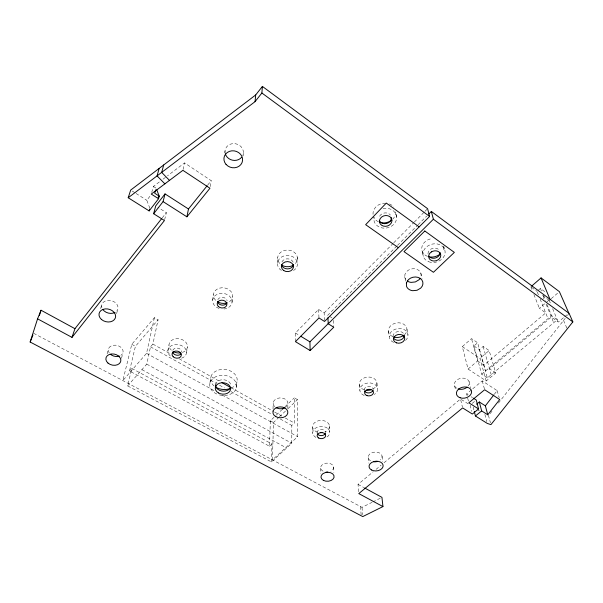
<?xml version="1.0" encoding="UTF-8"?>
<svg xmlns="http://www.w3.org/2000/svg" width="603" height="603" viewBox="0 0 603 603"><rect width="100%" height="100%" fill="white"/><g stroke="black" fill="none" stroke-linecap="round" stroke-linejoin="round"><path stroke-width="0.45" stroke-dasharray="3.02 2.26" d="M271.471 461.943L271.976 443.981L131.786 368.41L127.632 385.912L271.471 461.943L291.777 443.265L291.814 425.424L294.347 423.05L294.309 397.829L297.46 399.638L297.671 436.67L272.458 459.885L273.468 422.522L278.797 417.442M287.819 408.585L287.857 404.093M277.531 262.735L277.681 257.3M273.031 408.947L273.212 402.653M154.398 317.683L146.544 353.343L122.861 380.583L131.771 344.328L154.398 317.683L158.084 319.786L135.411 346.333L129.494 371.041L269.541 446.258L270.34 420.804L275.669 415.693M236.504 387.699L236.979 381.782M232.057 302.322L232.622 296.699M405.502 281.088L404.817 274.689L406.784 271.403A8.329 6.776 -12 0 1 416.741 269.27A8.329 6.776 -12 0 1 420.947 276.558M243.062 155.973L243.356 153.237M209.934 383.252L210.643 377.342M212.663 300.181L213.402 294.573M224.746 152.702L225.017 150.878M186.531 352.649L187.458 346.831M210.243 186.561L211.223 180.674L184.593 162.916L167.506 175.797M167.868 350.72L168.968 344.908M127.632 385.912L146.755 364.129L150.501 346.838L152.891 344.087L158.084 319.786M183.086 169.496L184.593 162.916M164.657 219.65L166.345 212.663L157.986 207.379M121.504 358.325L122.854 353.034M107.093 353.931L108.563 348.655M151.73 192.372L153.396 186.433L160.081 181.397M116.545 313.718L117.751 309.429M100.58 308.638L101.907 304.364M149.861 208.284L146.823 200.302L150.644 195.312M494.339 394.256L497.143 390.638L482.249 380.892L472.322 389.154M162.267 217.841L166.345 212.663M492.01 411.223L488.52 415.655L490.45 422.839M498.41 403.106L565.23 318.339M567.446 315.52L568.554 314.11M207.718 185.031L211.223 180.674M129.494 371.041L131.786 368.41M295.447 341.652L295.417 332.984L318.625 309.422L324.128 312.904L324.55 321.452M324.128 312.904L393.103 243.416M393.767 242.753L413.666 222.703M414.329 222.04L424.278 212.015M424.942 211.344L426.932 209.347M396.812 246.032L327.776 315.218L327.874 316.929M397.475 245.368L417.389 225.409M418.052 224.746L426.683 216.093M276.332 415.06L281.661 409.957M284.985 406.761L294.309 397.829M279.468 416.801L285.46 411.08M288.128 408.54L297.46 399.638M269.541 446.258L271.976 443.981M547.027 304.56L551.557 315.588L557.262 319.756L487.352 377.938L479.415 349.642L483.109 346.469L489.146 350.554L495.772 373.008L486.206 380.953L468.056 369.051L462.313 346.635L471.501 338.615L477.636 342.76L485.551 370.951M487.352 377.938L481.676 374.199L473.943 345.956L477.636 342.76M538.411 294.814L537.017 291.362L540.401 288.43L545.903 292.523M486.206 380.953L479.943 358.401L489.146 350.554M468.056 369.051L477.599 360.918L471.501 338.615M477.599 360.918L483.915 365.124L545.715 312.942L539.368 308.321L550.004 299.261M551.232 298.621L558.717 292.244M481.676 374.199L551.557 315.588M358.627 491.747L358.031 484.39L373.189 471.765M376.076 469.36L381.134 465.147M384.021 462.742L460.526 398.99M468.403 401.01L466.654 393.88L471.614 389.749M495.772 373.008L489.553 368.87L551.383 317.072L558.25 322.07L563.926 317.359M564.634 316.771L567.468 314.419M472.187 403.399L474.915 401.153M163.051 179.159L166.767 176.355M33.655 333.293L362.004 507.357L371.976 502.367M372.805 501.945L380.282 498.206M358.031 484.39L363.805 487.525M141.909 369.654L286.629 447.999M146.755 364.129L291.777 443.265M146.544 353.343L214.721 390.932M222.108 395.003L297.671 436.67M131.771 344.328L135.411 346.333M270.34 420.804L273.468 422.522M150.501 346.838L216.228 383.387M219.515 385.219L224.444 387.955M231.017 391.611L272.096 414.457M280.312 419.025L291.814 425.424M152.891 344.087L170.981 354.187M179.204 358.777L220.329 381.737M231.017 387.699L273.785 411.578M274.606 412.037L282.008 416.168M285.294 418L294.347 423.05M295.417 332.984L299.231 335.313M132.223 191.053L135.298 193.005M136.067 193.488L146.823 200.302M461.265 399.457L470.136 405.08L471.682 411.344M477.079 409.475L479.423 410.96M329.336 316.206L332.449 318.173M466.654 393.88L468.139 394.829M471.094 396.721L472.579 397.663M153.396 186.433L156.102 188.174M462.313 346.635L479.943 358.401M473.943 345.956L479.415 349.642M531.545 287.314L537.017 291.362M549.197 300.354L542.519 295.425L543.944 298.892M563.564 320.449L567.197 328.982M549.099 300.181L550.645 303.829M552.65 308.691L558.25 322.07M540.401 288.43L541.449 290.978M543.19 295.221L545.285 300.317M546.069 304.085L553.697 322.726M540.152 299.133L547.991 318.58M530.859 286.809L531.876 289.387M533.919 294.55L539.368 308.321M497.143 390.638L499.209 397.746M483.109 346.469L491.234 374.712M482.249 380.892L484.654 389.742M443.748 246.122L444.705 249.687M484.88 414.412L486.764 421.595M469.096 381.609L470.664 387.812M473.182 407.01L474.079 410.59M460.737 399.887L462.411 407.025M454.624 385.89L455.642 390.329M422.183 251.353L423.412 256.735M404.628 276.476L405.012 278.202A8.329 6.776 -12 0 0 405.925 279.747M420.804 273.038L422.002 278.548M396.623 217.095L395.613 211.917A11.382 9.806 -12.3 0 1 392.741 219.175M406.987 329.261L407.997 334.982M388.415 331.115L389.259 336.851M376.913 382.86L377.621 388.762M382.083 456.328L382.717 461.808M368.169 457.609L368.704 463.089M359.298 384.563L359.855 390.473M362.004 507.357L362.614 514.736M360.473 506.55L361.227 515.776M333.331 320.381L333.768 327.241M333.602 467.031L333.889 472.533M329.487 425.771L329.781 431.778M318.625 309.422L318.972 317.947M320.683 468.214L320.871 473.717M312.618 427.354L312.776 433.376M297.4 257.413L297.437 262.84M379.649 216.206A6.241 5.359 -12.1 0 1 384.835 212.934A6.241 5.359 -12.1 0 1 390.397 215.052M428.002 253.848A6.098 5.012 -15 0 1 432.321 248.481A6.098 5.012 -15 0 1 439.188 250.139M364.318 390.043A4.432 3.294 -5.4 0 1 368.41 386.327A4.432 3.294 -5.4 0 1 373.144 389.191M317.05 432.977A4.251 3.045 -2.1 0 1 320.826 429.547A4.251 3.045 -2.1 0 1 325.499 432.185M217.819 299.736A4.847 3.889 6.7 0 1 222.786 297.369A4.847 3.889 6.7 0 1 227.135 300.761M172.79 350.305A4.666 3.543 8.5 0 1 178.058 348.225A4.666 3.543 8.5 0 1 181.842 352.167M216.816 394.023A13.507 10.063 4.6 0 1 215.934 376.656A13.507 10.063 4.6 0 1 236.693 385.159A13.507 10.063 4.6 0 1 217.6 394.339M215.625 384.722A7.658 5.706 4.6 0 1 222.906 379.732A7.658 5.706 4.6 0 1 230.791 384.752M214.035 385.965A13.394 10.04 4.7 0 1 215.211 371.486A13.394 10.04 4.7 0 1 234.454 373.739A13.394 10.04 4.7 0 1 231.446 388.008M383.018 208.615A11.487 9.867 -12.1 0 1 396.616 216.974A11.487 9.867 -12.1 0 1 384.473 228.175A11.487 9.867 -12.1 0 1 374.003 216.944M378.443 221.798A11.382 9.806 -12.3 0 1 373.611 216.831M373.031 214.344A11.382 9.806 -12.3 0 1 385.852 203.188M389.395 203.957A11.382 9.806 -12.3 0 1 393.789 207.146M443.695 246.702A11.118 9.173 -15.2 0 1 442.331 251.466M427.489 256.381A11.118 9.173 -15.2 0 1 422.01 246.521A11.118 9.173 -15.2 0 1 432.404 238.532M219.085 308.457A9.754 7.839 6.7 0 1 214.887 295.862A9.754 7.839 6.7 0 1 230.783 297.596A9.754 7.839 6.7 0 1 224.075 309M215.67 300.354A9.671 7.801 6.8 0 1 217.223 289.086A9.671 7.801 6.8 0 1 231.07 291.603A9.671 7.801 6.8 0 1 227.828 302.563M364.189 395.485A8.924 6.641 -5.4 0 1 361.664 385.822A8.924 6.641 -5.4 0 1 374.953 384.548A8.924 6.641 -5.4 0 1 374.32 394.513M364.272 389.809A8.849 6.618 -5.5 0 1 360.933 380.094A8.849 6.618 -5.5 0 1 374.44 378.79A8.849 6.618 -5.5 0 1 373.031 388.965M315.927 437.424A8.555 6.128 -2.1 0 1 315.105 428.401A8.555 6.128 -2.1 0 1 327.723 428.409A8.555 6.128 -2.1 0 1 326.283 437.424M317.63 432.185A8.487 6.113 -2.1 0 1 314.291 422.944A8.487 6.113 -2.1 0 1 327.61 422.53A8.487 6.113 -2.1 0 1 324.761 431.967M170.287 356.026A9.384 7.13 8.5 0 1 171.561 345.572A9.384 7.13 8.5 0 1 185.129 348.338A9.384 7.13 8.5 0 1 181.42 358.295M171.358 350.192A9.309 7.108 8.7 0 1 172.631 339.775A9.309 7.108 8.7 0 1 186.078 342.534A9.309 7.108 8.7 0 1 182.392 352.461M393.669 342.406A9.422 7.319 -8.7 0 1 390.978 332.065A9.422 7.319 -8.7 0 1 404.515 329.796A9.422 7.319 -8.7 0 1 405.555 340.409M393.02 336.474A5.638 4.379 -8.7 0 1 396.895 331.816A5.638 4.379 -8.7 0 1 403.347 333.24M392.787 336.655A9.339 7.296 -8.8 0 1 390.111 326.351A9.339 7.296 -8.8 0 1 403.528 324.09A9.339 7.296 -8.8 0 1 404.568 334.665M281.413 270.476A10.032 8.397 0.9 0 1 280.078 258.122A10.032 8.397 0.9 0 1 294.89 258.205A10.032 8.397 0.9 0 1 293.548 270.543M281.933 261.928A6 5.02 0.9 0 1 288.272 258.891A6 5.02 0.9 0 1 293.435 263.262M279.686 263.473A9.934 8.359 1 0 1 280.817 252.205A9.934 8.359 1 0 1 294.264 252.273A9.934 8.359 1 0 1 295.38 263.556M109.279 353.004A7.492 5.578 12.3 0 1 111.51 345.783A7.492 5.578 12.3 0 1 121.452 347.788A7.492 5.578 12.3 0 1 120.894 355.348M323.05 471.184A6.497 4.492 -2.3 0 1 322.477 464.574A6.497 4.492 -2.3 0 1 332.057 464.566A6.497 4.492 -2.3 0 1 330.926 471.177M225.123 153.079A9.256 8.374 13.9 0 1 235.049 143.657A9.256 8.374 13.9 0 1 242.805 155.348M456.592 388.189A7.575 5.533 -11.4 0 1 456.072 380.697A7.575 5.533 -11.4 0 1 466.127 378.744A7.575 5.533 -11.4 0 1 468.35 385.912M370.559 460.828A6.987 4.862 -5 0 1 369.873 453.976A6.987 4.862 -5 0 1 379.724 453.072A6.987 4.862 -5 0 1 380.365 459.923M274.719 406.671A7.387 5.442 0.6 0 1 275.518 399.329A7.387 5.442 0.6 0 1 285.505 399.337A7.387 5.442 0.6 0 1 286.395 406.678M101.907 307.726A8.329 6.399 14.7 0 1 110.952 300.558A8.329 6.399 14.7 0 1 116.914 310.899M428.658 261.747A11.223 9.218 -15 0 0 445.135 252.062A11.223 9.218 -15 0 0 428.318 245.632A11.223 9.218 -15 0 0 428.658 261.747"/><path stroke-width="0.9" d="M156.727 189.764L159.237 196.141L158.551 198.726L149.137 210.907L128.205 197.754L255.061 101.651L261.883 93.005L262.395 86.417L427.595 208.676L429.592 216.454L324.55 321.452L318.972 317.947L295.447 341.652L310.138 350.554L333.768 327.241L328.251 323.773L327.919 317.789M255.061 101.651L255.68 94.965L262.395 86.417M188.475 208.992L165.026 193.917L163.081 201.613L186.907 216.816L188.475 208.992L207.138 185.754M71.991 337.371L74.953 328.68L41.049 310.244L37.574 318.836L71.991 337.371L164.446 220.525L153.644 213.741L155.71 205.932L165.026 193.917M163.707 164.958L161.687 172.383L169.481 180.387M155.634 189.862L154.707 193.246L159.237 196.141L158.129 197.573M149.137 210.907L149.619 209.158M159.147 168.425L157.066 175.888L164.868 183.855M364.634 487.97L381.948 497.369L382.95 506.58L362.772 516.583L30.15 342.029L37.574 318.836M39.346 315.565L41.049 310.244M128.205 197.754L130.685 190.081L255.68 94.965M30.15 342.029L32.954 335.042M382.95 506.58L358.777 493.586L462.622 407.922L472.337 414.027L478.571 408.962L468.84 402.789L484.654 389.742L499.721 399.525L487.752 414.781L485.362 405.834L493.782 394.98M153.644 213.741L163.081 201.613M74.953 328.68L161.687 218.58M428.673 214.103L431.333 211.442L569.111 313.402L572.85 321.896L490.925 424.633L487.239 423.396L475.42 415.964L474.305 411.487M186.907 216.816L209.965 188.242L182.897 170.325L151.255 194.068L158.551 198.726M310.138 350.554L309.919 341.841L328.56 323.298M328.251 323.773L433.384 219.236L431.333 211.442M282.325 409.316L284.322 407.402M531.537 286.214L541.049 277.908L559.403 291.664L568.893 313.243M476.596 404.214L479.325 401.982L485.362 405.834M475.42 415.964L481.654 410.914L479.325 401.982M221.972 382.649L231.017 387.699M300.761 336.248L309.919 341.841M481.654 410.914L487.752 414.781M473.317 398.138L476.28 400.03L478.571 408.962M398.364 247.667L365.652 224.678L386.297 203.075L419.153 226.886M261.883 93.005L429.592 216.454M433.384 219.236L572.85 321.896M541.049 277.908L550.004 299.261M391.407 217.653A6.241 5.359 -12.1 0 1 386.387 223.525A6.241 5.359 -12.1 0 1 379.332 220.344M440.062 252.589A6.098 5.012 -15 0 1 435.735 257.911A6.098 5.012 -15 0 1 428.899 256.283M373.076 390.058A4.432 3.294 -5.4 0 1 369.051 392.885A4.432 3.294 -5.4 0 1 364.559 390.872M325.469 432.977A4.251 3.045 -2.1 0 1 321.723 435.592A4.251 3.045 -2.1 0 1 317.314 433.745M226.916 302.766A4.847 3.889 6.7 0 1 221.964 305.11A4.847 3.889 6.7 0 1 217.615 301.741M181.088 353.863A4.666 3.543 8.5 0 1 176.355 355.122A4.666 3.543 8.5 0 1 172.669 352.137M230.429 387.684A7.658 5.706 4.6 0 1 221.603 390.978A7.658 5.706 4.6 0 1 215.625 384.722M230.723 388.332A13.394 10.04 4.7 0 1 215.301 386.907M390.518 220.969A11.382 9.806 -12.3 0 1 379.965 222.394M440.635 253.546A11.118 9.173 -15.2 0 1 430.15 257.014M227.09 302.842A9.671 7.801 6.8 0 1 217.532 301.794M370.981 389.817A8.849 6.618 -5.5 0 1 366.451 390.254M321.942 432.592A8.487 6.113 -2.1 0 1 320.472 432.637M180.124 352.928A9.309 7.108 8.7 0 1 173.197 351.511M404.229 335.358A5.638 4.379 -8.7 0 1 400.347 339.979A5.638 4.379 -8.7 0 1 393.925 338.584M404.002 335.155A9.339 7.296 -8.8 0 1 393.488 336.926M293.427 264.574A6 5.02 0.9 0 1 287.48 268.885A6 5.02 0.9 0 1 281.541 264.506M293.548 265.071A9.934 8.359 1 0 1 281.518 265.011M119.349 356.079A7.492 5.578 12.3 0 1 110.447 354.278M327.798 472.059A6.497 4.492 -2.3 0 1 326.11 472.059M420.193 278.277A8.329 6.776 -12 0 1 418.949 279.815L415.339 281.94L411.088 282.377A8.329 6.776 -12 0 1 407.311 281.013M241.675 157.232A9.256 8.374 13.9 0 1 232.539 160.217A9.256 8.374 13.9 0 1 225.296 153.803M467.159 387.179A7.575 5.533 -11.4 0 1 458.144 388.92M377.372 461.453A6.987 4.862 -5 0 1 373.785 461.785M285.038 407.681A7.387 5.442 0.6 0 1 276.091 407.666M115.067 312.407A8.329 6.399 14.7 0 1 102.721 309.369M391.89 220.283L391.769 221.7A6.271 5.374 -12 0 1 383.35 226.072A6.271 5.374 -12 0 1 380.365 218.369A6.271 5.374 -12 0 1 389.817 216.665L390.88 217.675L391.89 220.283M406.384 282.973L406.58 286.515A8.45 6.821 -11.8 0 0 412.731 290.706L417.05 290.269L420.706 288.128A8.45 6.821 -11.8 0 0 420.268 278.428A8.45 6.821 -11.8 0 0 408.389 279.664L406.384 282.973M424.814 230.994L404.002 251.632L433.429 272.3L454.345 252.393L424.814 230.994M431.537 251.858L430.301 252.8A6.128 5.02 -14.9 0 0 430.165 259.659A6.128 5.02 -14.9 0 0 438.298 259.705A6.128 5.02 -14.9 0 0 439.889 252.853L438.894 251.903A6.128 5.02 -14.9 0 0 431.537 251.858M367.099 395.651A4.455 3.301 -5.4 0 0 373.483 392.184A4.455 3.301 -5.4 0 0 366.571 389.96A4.455 3.301 -5.4 0 0 367.099 395.651M318.701 438.027A4.266 3.045 -2 0 0 325.597 436.022A4.266 3.045 -2 0 0 319.869 432.796A4.266 3.045 -2 0 0 318.701 438.027M218.324 306.445A4.869 3.904 6.6 0 0 226.607 305.615A4.869 3.904 6.6 0 0 221.203 300.196A4.869 3.904 6.6 0 0 218.324 306.445M173.212 356.78A4.681 3.55 8.5 0 0 181.119 356.011A4.681 3.55 8.5 0 0 175.737 351.067A4.681 3.55 8.5 0 0 173.212 356.78M101.364 319.379A8.442 6.437 14.4 0 0 115.331 318.007A8.442 6.437 14.4 0 0 105.231 308.894A8.442 6.437 14.4 0 0 101.364 319.379M218.52 392.968A7.696 5.721 4.5 0 0 230.602 389.244A7.696 5.721 4.5 0 0 219.726 383.139A7.696 5.721 4.5 0 0 218.52 392.968M275.82 416.65A7.477 5.465 0.5 0 0 287.789 413.085A7.477 5.465 0.5 0 0 277.523 407.274A7.477 5.465 0.5 0 0 275.82 416.65M371.425 469.941A7.07 4.869 -4.9 0 0 383.011 466.73A7.07 4.869 -4.9 0 0 373.852 461.551A7.07 4.869 -4.9 0 0 371.425 469.941M396.503 342.866A5.661 4.387 -8.6 0 0 404.726 338.26A5.661 4.387 -8.6 0 0 396.05 335.276A5.661 4.387 -8.6 0 0 396.503 342.866M283.764 270.581A6.03 5.035 0.9 0 0 293.427 267.333A6.03 5.035 0.9 0 0 285.174 261.951A6.03 5.035 0.9 0 0 283.764 270.581M226.027 164.37A9.399 8.457 13.3 0 0 242.014 162.674A9.399 8.457 13.3 0 0 231.748 150.84A9.399 8.457 13.3 0 0 226.027 164.37M460.187 397.799A7.666 5.555 -11.2 0 0 471.591 391.897A7.666 5.555 -11.2 0 0 460.202 388.091A7.666 5.555 -11.2 0 0 460.187 397.799M107.975 363.059A7.598 5.608 12.1 0 0 120.6 361.853A7.598 5.608 12.1 0 0 111.51 353.961A7.598 5.608 12.1 0 0 107.975 363.059M323.359 480.342A6.573 4.5 -2.3 0 0 334.017 477.38A6.573 4.5 -2.3 0 0 325.228 472.609A6.573 4.5 -2.3 0 0 323.359 480.342"/></g></svg>
